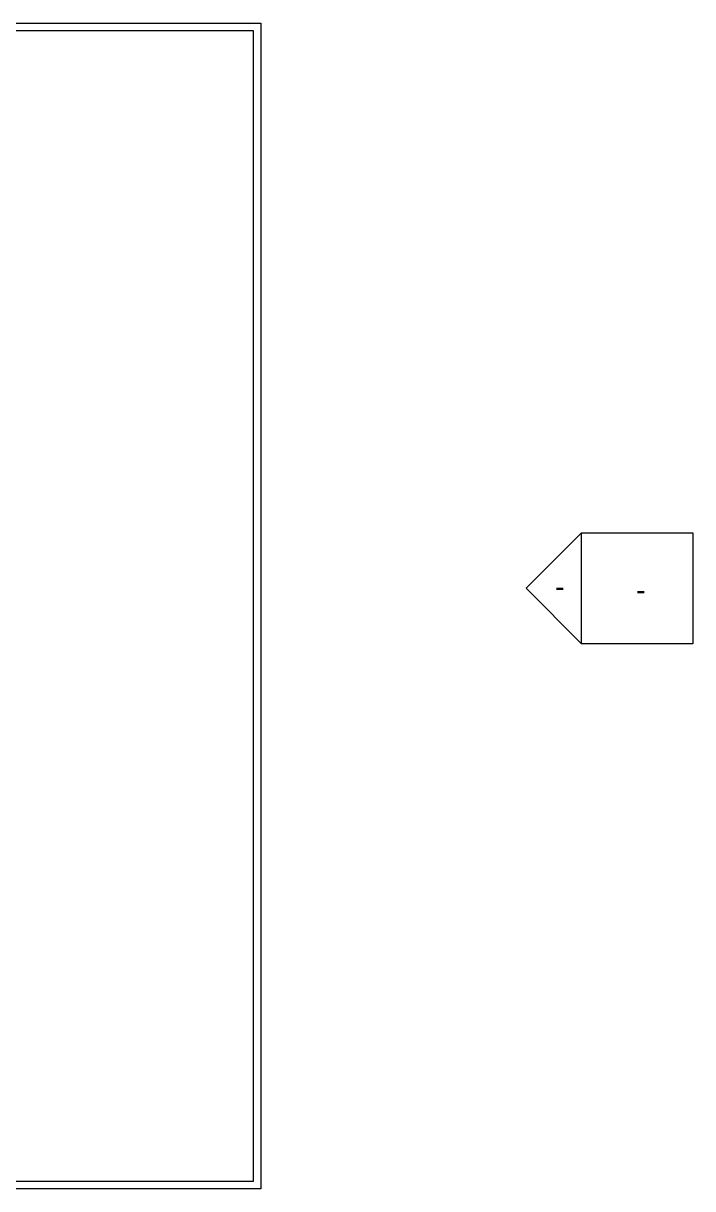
# Model space of a CAD drawing. Header units: inches. Extents: x -1103 to 1028, y -871 to 937.
# Drawn here: x 305 to 1028, y -571 to 689 of the extents above; entities that cross this region are included whole.
import ezdxf

# ---------------------------------------------------------------- set-up
doc = ezdxf.new("R2010")
doc.units = ezdxf.units.IN
doc.header["$MEASUREMENT"] = 0
doc.layers.add('A-ANNO-SYMB', color=6, linetype='Continuous', lineweight=9)
doc.layers.add('A-WALL', color=2, linetype='Continuous', lineweight=9)

# ---------------------------------------------------------------- blocks, each defined once
blk = doc.blocks.new('Elevation - Detail Number-151647-Site')
at = {"layer": 'A-ANNO-SYMB'}
for p, q in [((-0.25, -0.25), (-0.25, 0.25)), ((-0.25, 0.25), (0.25, 0.25)), ((0.25, 0.25), (0.25, -0.25)), ((0.25, -0.25), (-0.25, -0.25))]:
    blk.add_line(p, q, dxfattribs=at)
blk = doc.blocks.new('Elevation - Detail Number-151370-Site')
at = {"layer": 'A-ANNO-SYMB'}
for p, q in [((0, 0.25), (-0.25, 0)), ((0.25, 0), (0, 0.25)), ((-0.25, 0), (0.25, 0))]:
    blk.add_line(p, q, dxfattribs=at)

msp = doc.modelspace()

# ---------------------------------------------------------------- linework, layer by layer
at = {"layer": 'A-WALL'}
for p, q in [((-218.2, 688.9), (561.3, 688.9)), ((553.3, 680.9), (-130.6, 680.9)), ((553.3, -563.1), (553.3, 680.9)), ((561.3, 688.9), (561.3, -571.1)), ((-694.2, -563.1), (553.3, -563.1)), ((561.3, -571.1), (-702.2, -571.1))]:
    msp.add_line(p, q, dxfattribs=at)

# ---------------------------------------------------------------- block references
at = {"layer": 'A-ANNO-SYMB', "xscale": 239.9999999999998, "yscale": 239.9999999999998, "zscale": 239.9999999999998, "rotation": 90}
msp.add_blockref('Elevation - Detail Number-151370-Site', (908, 78), dxfattribs=at)
at = {"layer": 'A-ANNO-SYMB', "xscale": 239.9999999999998, "yscale": 239.9999999999998, "zscale": 239.9999999999998}
msp.add_blockref('Elevation - Detail Number-151647-Site', (968, 78), dxfattribs=at)

# ---------------------------------------------------------------- next in the draw order: texts
at = {"layer": 'A-ANNO-SYMB', "char_height": 22.129, "width": 12.15, "attachment_point": 2, "line_spacing_factor": 0.938532, "bg_fill": 3, "box_fill_scale": 1.25, "bg_fill_color": 0, "bg_fill_transparency": 0}
for insert in [(884.3, 91.2), (972, 87.5)]:
    msp.add_mtext('\\fArial|b0|i0|c0|p34|;-', dxfattribs=dict(at, insert=insert))

doc.saveas('drawing.dxf')
